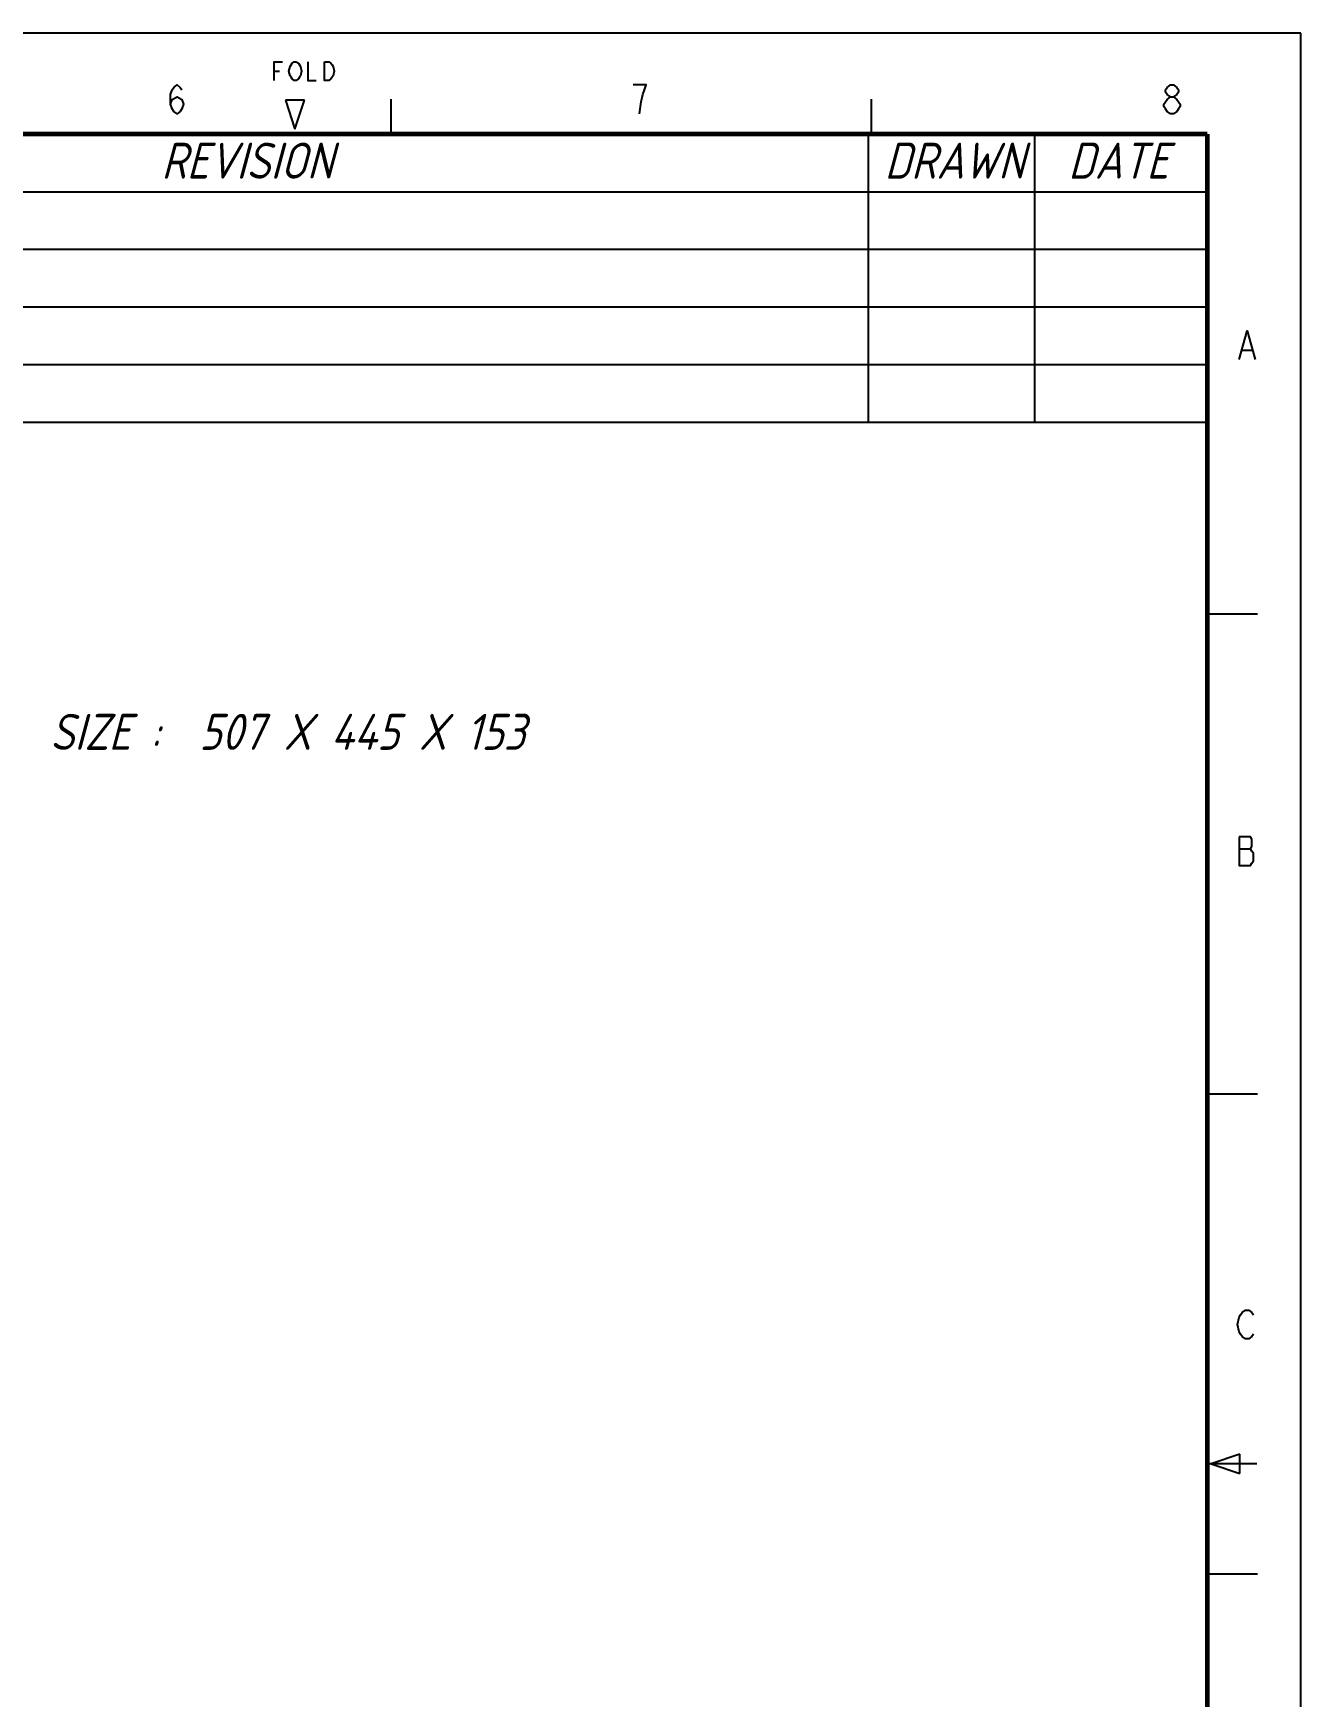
# Model space of a CAD drawing. Header units: millimetres. Extents: x 0 to 2520, y 0 to 1796.
# Drawn here: x 1728 to 2520, y 743 to 1782 of the extents above; entities that cross this region are included whole.
import ezdxf

# ---------------------------------------------------------------- set-up
doc = ezdxf.new("R2010")
doc.units = ezdxf.units.MM
doc.header["$LTSCALE"] = 50
doc.styles.add('style1', font='gbeitc.shx')

msp = doc.modelspace()

# ---------------------------------------------------------------- linework, layer by layer
at = {"color": 7, "linetype": 'Continuous'}
for p, q in [((2520, 1782), (0, 1782)), ((2520, 0), (2520, 1782)), ((1878.686, 1758.406), (1881.967, 1758.406)), ((1885.622, 1740.1), (1891.622, 1722.1)), ((1897.622, 1740.1), (1885.622, 1740.1)), ((1891.622, 1722.1), (1897.622, 1740.1)), ((1951.612, 1740.848), (1951.612, 1719)), ((2251.612, 1740.848), (2251.612, 1719)), ((2461.612, 1719), (1565.93, 1719)), ((2249.812, 1719), (2249.812, 1539)), ((2353.612, 1719), (2353.612, 1539)), ((2461.612, 57), (2461.612, 1719)), ((2461.612, 57), (2461.612, 1719)), ((1422, 1683), (2461.612, 1683)), ((1422, 1647), (2461.612, 1647)), ((1422, 1611), (2461.612, 1611)), ((2483.466, 1584.057), (2489.541, 1584.057)), ((1422, 1575), (2461.612, 1575)), ((1422, 1539), (2461.612, 1539)), ((2493.012, 1419), (2461.612, 1419)), ((2481.441, 1272.358), (2488.528, 1272.358)), ((2493.012, 1119), (2461.612, 1119)), ((2481.952, 894), (2463.952, 888)), ((2481.952, 882), (2481.952, 894)), ((2492.53, 888), (2461.612, 888)), ((2463.952, 888), (2481.952, 882)), ((2493.012, 819), (2461.612, 819))]:
    msp.add_line(p, q, dxfattribs=at)
for points in [[(1878.686, 1752.574), (1878.686, 1764.238), (1883.935, 1764.238)], [(1894.433, 1754.518), (1893.777, 1753.546), (1892.465, 1752.574), (1891.152, 1752.574), (1889.84, 1753.546), (1889.184, 1754.518), (1888.528, 1755.49), (1887.872, 1758.406), (1888.528, 1761.322), (1889.184, 1762.294), (1889.84, 1763.266), (1891.152, 1764.238), (1892.465, 1764.238), (1893.777, 1763.266), (1894.433, 1762.294), (1895.089, 1761.322), (1895.745, 1758.406), (1895.089, 1755.49), (1894.433, 1754.518)], [(1899.682, 1764.238), (1899.682, 1752.574), (1904.931, 1752.574)], [(1910.179, 1764.238), (1912.804, 1764.238), (1914.116, 1763.266), (1914.772, 1762.294), (1915.428, 1761.322), (1916.084, 1758.406), (1915.428, 1755.49), (1914.772, 1754.518), (1914.116, 1753.546), (1912.804, 1752.574), (1910.179, 1752.574), (1910.179, 1764.238)], [(1813.882, 1737.708), (1814.895, 1740.708), (1817.932, 1742.208), (1820.97, 1740.708), (1821.982, 1737.708), (1820.97, 1734.708), (1819.957, 1733.208), (1817.932, 1731.708), (1815.907, 1733.208), (1814.895, 1734.708), (1813.882, 1737.708), (1813.882, 1743.708), (1814.895, 1746.708), (1815.907, 1748.208), (1817.932, 1749.708), (1819.957, 1748.208), (1820.97, 1746.708)], [(2106.934, 1731.708), (2107.947, 1739.208), (2108.959, 1743.708), (2109.972, 1746.708), (2110.984, 1749.708), (2102.884, 1749.708)], [(2438.568, 1742.208), (2436.543, 1743.708), (2435.53, 1745.208), (2435.53, 1746.708), (2436.543, 1748.208), (2438.568, 1749.708), (2440.592, 1749.708), (2442.618, 1748.208), (2443.63, 1746.708), (2443.63, 1745.208), (2442.618, 1743.708), (2440.592, 1742.208)], [(2438.568, 1731.708), (2436.543, 1733.208), (2435.53, 1734.708), (2434.517, 1736.208), (2434.517, 1737.708), (2435.53, 1739.208), (2436.543, 1740.708), (2438.568, 1742.208), (2440.592, 1742.208), (2442.618, 1740.708), (2443.63, 1739.208), (2444.643, 1737.708), (2444.643, 1736.208), (2443.63, 1734.708), (2442.618, 1733.208), (2440.592, 1731.708), (2438.568, 1731.708)], [(2481.441, 1578.057), (2486.503, 1596.057), (2491.566, 1578.057)], [(2481.441, 1279.858), (2481.441, 1261.859), (2488.528, 1261.859), (2489.541, 1263.358), (2490.553, 1264.858), (2490.553, 1269.359), (2489.541, 1270.858), (2488.528, 1272.358), (2489.541, 1273.859), (2489.541, 1278.358), (2488.528, 1279.858), (2481.441, 1279.858)], [(2490.553, 969.109), (2489.541, 967.609), (2487.516, 966.109), (2485.491, 966.109), (2483.466, 967.609), (2482.453, 969.109), (2481.441, 970.609), (2480.428, 975.109), (2481.441, 979.609), (2482.453, 981.109), (2483.466, 982.609), (2485.491, 984.109), (2487.516, 984.109), (2489.541, 982.609), (2490.553, 981.109)]]:
    msp.add_lwpolyline(points, dxfattribs=at)
at = {"color": 7, "linetype": 'Continuous', "const_width": 3}
for points in [[(1413, 1719), (2461.612, 1719)], [(1565.93, 1719), (2461.612, 1719)], [(2461.612, 1719), (2461.612, 57)]]:
    msp.add_lwpolyline(points, dxfattribs=at)

# ---------------------------------------------------------------- texts
at = {"color": 7, "linetype": 'Continuous', "style": 'style1'}
for s, p in [('REVISION', (1808.134, 1691.155)), ('DRAWN', (2259.974, 1691.155)), ('DATE', (2374.743, 1691.155)), ('SIZE :  507 X 445 X 153', (1738.7, 1334.217))]:
    msp.add_text(s, height=22.5, dxfattribs=at).set_placement(p)

doc.saveas('drawing.dxf')
